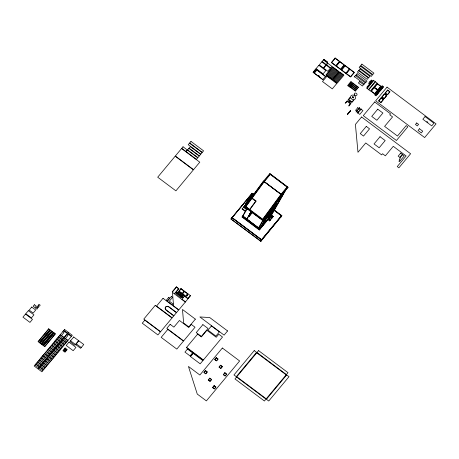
<?xml version="1.0" encoding="UTF-8"?>
<svg xmlns="http://www.w3.org/2000/svg" width="459" height="459" viewBox="0 0 459 459"><rect width="100%" height="100%" fill="white"/><g stroke="black" fill="none" stroke-linecap="round" stroke-linejoin="round"><path stroke-width="0.69" d="M281.746 194.805L263.564 181.087L244.544 206.957L262.795 220.59L281.769 194.736L288 187.249L269.794 173.605L263.541 181.156L281.746 194.805L288 187.249M262.433 219.597L281.069 194.209M273.971 209.757L281.866 215.678L260.815 241.388L230.94 218.989L251.985 193.279L253.678 194.547M245.158 211.324L242.094 209.029L242.249 208.753L245.829 211.433M245.806 204.398L243.517 207.233L246.804 209.757M244.63 205.982L248.302 199.522L249.323 200.29M245.1 205.242L248.382 199.47L249.403 200.233M245.416 204.863L248.698 199.091M251.469 194.197L251.985 193.279M245.175 205.609L249.174 198.517M248.663 199.682L249.644 197.949M251.543 194.559L252.06 193.646L253.196 194.496M248.812 199.688L249.794 197.955M249.283 199.12L250.597 196.808M249.759 198.546L251.073 196.24M248.474 200.824L248.864 200.141M250.562 197.399L251.549 195.666M251.039 196.831L252.02 195.098M251.515 196.257L252.496 194.524M251.503 196.458L253.052 193.818L254.074 194.587M268.802 218.616L259.335 229.982L242.065 217.032L247.263 207.881M247.223 208.392L246.443 209.769L247.286 208.753M247.309 208.478L242.295 217.205L243.201 216.126M269.794 173.605L287.925 187.387M246.81 219.218L251.28 211.438L246.81 219.218L259.886 229.018L271.441 215.053L273.231 216.591L271.361 215.191M252.651 212.207L249.185 216.367L248.956 216.195L251.526 211.995M249.271 215.81L251.957 212.408M249.185 216.367L251.762 212.167M250.855 213.911L251.165 213.36M251.79 212.259L251.48 212.81L250.413 212.012M265.836 218.49L266.065 218.668L265.118 219.804L263.718 218.754L264.109 218.742L258.876 227.951L258.486 227.968L263.873 218.564M270.351 210.09L259.106 229.804L271.441 215.053M259.335 229.982L270.426 210.457L270.196 210.279M269.295 213.372L271.011 210.348L277.029 203.125L275.543 206.326L269.525 213.55L269.295 213.372L275.314 206.148L277.029 203.125M269.525 213.55L271.246 210.526L277.265 203.297M274.763 204.335L280.776 197.112L281.872 195.19L281.637 195.012L280.547 196.94L274.528 204.163L274.763 204.335L275.618 202.235M269.221 216.373L270.236 214.582M270.391 214.307L271.407 212.523M268.521 218.197L272.812 210.635L273.048 210.807L268.75 218.369L267.517 217.446M268.119 219.89L268.515 219.872L268.119 219.89L268.905 218.599L270.305 219.649L269.525 220.94L270.07 219.471L272.29 216.809M270.661 215.925L285.67 189.51M268.354 220.062L268.825 219.322L269.76 220.022M285.481 189.934L270.821 215.736L272.68 216.797L271.12 215.937M286.41 188.878L271.057 215.908L269.703 217.532M270.064 220.395L268.274 218.857L270.064 220.395L273.312 216.453M272.68 216.797L271.9 218.088L272.135 217.17M260.815 241.388L261.601 240.011L231.72 217.618M280.696 217.067L281.476 215.69L274.121 210.182M244.544 206.957L263.564 181.087M264.005 181.506L245.393 206.825L262.668 219.775L270.426 210.457M245.628 207.003L264.241 181.678L270.414 174.265M249.639 209.43L255.657 201.237M249.868 209.602L256.168 201.036L252.198 198.064M262.668 219.775L281.281 194.455M38.281 341.76L48.889 329.023M39.216 342.46L49.824 329.723M40.031 343.074L50.639 330.331M40.966 343.774L51.574 331.031M41.666 344.296L52.274 331.559M42.601 344.996L53.21 332.259M43.651 345.782L54.26 333.045M44.58 346.482L55.195 333.745M61.483 335.523L64.013 332.482L62.849 331.61M65.448 338.501L67.984 335.46L66.819 334.582M64.673 350.039L64.38 349.666L63.583 350.533L64.048 350.883L64.679 350.119L64.214 349.769M65.235 350.458L65.689 350.642L64.983 351.583L64.512 351.233L65.149 350.469L65.614 350.819M326.429 75.213L333.079 67.226M327.129 75.741L333.779 67.754M335.994 66.05L339.798 61.483M327.829 76.263L334.479 68.276M328.529 76.791L335.179 68.804M329.229 77.313L335.879 69.326M329.929 77.841L336.579 69.854M330.629 78.363L337.279 70.376M331.329 78.891L337.979 70.904M332.029 79.413L338.679 71.426M333.802 80.589L340.452 72.602M334.502 81.111L341.152 73.124M335.202 81.639L341.852 73.652M335.902 82.161L342.552 74.174M336.602 82.689L343.252 74.702M345.96 73.52L349.764 68.953M230.94 218.989L231.841 217.91M231.95 217.79L252.221 193.457M251.985 193.784L232.03 217.738L261.446 239.787L281.396 215.828L274.046 210.32M253.052 193.818L248.221 199.659L249.243 200.428M248.457 199.837L253.207 194.134M270.185 174.093L263.948 181.575L281.224 194.524L287.454 187.037M242.094 209.029L245.926 204.427M242.065 217.032L242.966 215.948M182.085 294.058L184.461 291.207M250.689 213.762L251.876 212.333M248.956 216.195L252.416 212.035M185.585 296.68L187.96 293.829M187.92 298.43L190.296 295.579M347.503 114.325L350.515 110.717M281.046 194.277L287.225 186.865M276.479 201.203L281.637 195.012M276.714 201.381L281.872 195.19M267.717 213.211L281.832 196.263M267.827 213.125L281.751 196.4M262.938 220.211L251.125 211.628M264.883 219.631L276.519 205.615L275.452 204.812M272.812 210.635L264.895 220.142L265.13 220.314L273.048 210.807M258.486 227.968L259.117 227.205M271.722 212.557L274.413 209.327M259.651 228.84L271.212 214.961M269.14 218.771L271.355 216.109M269.29 220.762L269.525 220.94M270.305 219.649L268.744 218.788M281.866 215.678L260.586 241.21L281.631 215.501L281.086 217.05M190.531 356.597L193.228 353.361M374.142 87.353L377.877 90.153M325.46 76.492L316.819 70.02L314.289 73.061L322.924 79.533M315.339 69.527L316.498 70.393M314.863 70.095L316.021 70.967M314.386 70.663L315.551 71.535M313.91 71.237L315.075 72.109M313.434 71.805L314.599 72.677M270.259 174.454L287.064 187.054M275.377 204.949L276.444 205.752M252.972 193.956L253.993 194.719M252.811 194.146L253.833 194.914M251.922 198.437L255.892 201.409M249.231 201.002L248.164 200.204L247.923 200.531L248.99 201.329M248.084 200.342L249.151 201.14M248.003 200.394L249.071 201.277M268.377 215.931L269.376 216.682M267.178 216.877L268.676 218.008M267.597 217.308L268.595 218.059M264 218.461L265.118 219.304M263.919 218.599L265.118 219.804M244.94 205.437L245.961 206.2M244.785 205.712L245.806 206.475M245.904 206.63L262.709 219.224M255.967 214.961L258.21 216.642M243.677 206.957L246.741 209.252M249.306 213.51L250.373 214.313M243 216.057L259.886 229.018M242.926 216.195L259.731 228.789M242.455 217.015L259.26 229.615M176.566 312.527L169.021 306.87A2.576 2.169 29.6 0 0 165.573 307.002A2.576 2.169 29.6 0 0 166.233 310.215L173.777 315.872M176.44 312.677L168.895 307.025A2.341 1.968 29.6 0 0 165.762 307.146A2.341 1.968 29.6 0 0 166.359 310.066L173.904 315.717M186.583 347.383L203.389 359.982M76.332 343.877L81.232 347.549M70.56 340.785L75.465 344.462M59.366 335.793L63.101 338.593M63.331 338.765L67.066 341.565M57.622 337.881L61.357 340.681M61.592 340.859L65.327 343.659M55.883 339.976L59.618 342.775M59.848 342.948L63.583 345.747M65.253 348.616L65.706 348.806L65.327 348.524L64.53 349.391L65 349.741L65.631 348.983L65.167 348.633M66.561 349.597L66.262 349.224L66.635 349.506L65.93 350.441L65.465 350.091L66.096 349.333L66.566 349.683M54.139 342.064L57.874 344.864M58.109 345.042L61.845 347.842M52.395 344.158L56.13 346.958M56.365 347.13L60.1 349.93M50.656 346.247L54.391 349.047M54.627 349.224L58.362 352.024M48.912 348.341L52.647 351.141M52.883 351.313L56.618 354.113M47.174 350.429L50.909 353.229M51.138 353.407L54.873 356.207M45.43 352.523L49.165 355.323M49.4 355.495L53.135 358.295M43.691 354.612L47.426 357.412M47.656 357.59L51.391 360.39M41.947 356.706L45.682 359.506M45.917 359.678L49.652 362.478M40.208 358.795L43.938 361.594M44.173 361.772L47.908 364.572M38.464 360.889L42.199 363.689M42.435 363.861L46.17 366.661M36.72 362.977L40.455 365.777M40.69 365.955L44.425 368.755M34.982 365.071L38.717 367.871M38.946 368.043L42.681 370.843M254.056 213.527L255.17 214.364M259.61 217.704L260.718 218.541M232.111 217.6L231.17 219.167L260.741 241.021L261.521 239.65L232.111 217.6M247.085 203.125L246.89 203.762L247.085 203.125M265.675 218.679L260.442 227.893L260.832 227.876L266.065 218.668L265.675 218.679M350.395 97.423L348.886 99.689L350.171 100.653L349.936 100.94L350.406 100.831L351.692 101.789L353.9 100.051L351.841 102.523L350.67 101.646L350.435 101.932L348.106 99.723L350.165 97.251L350.395 97.423M350.183 103.596L348.679 105.863L348.909 106.04L350.969 103.568L349.804 102.69L350.039 102.409L349.454 101.967L349.138 102.351L349.224 101.795L347.233 100.768L345.174 103.241L347.383 101.496L350.183 103.596M25.486 314.099L22.95 317.146L29.955 322.396L32.486 319.349L25.486 314.099M28.332 310.68L25.802 313.721L31.401 317.921L33.937 314.88L28.332 310.68M31.734 307.054L29.198 310.095L33.168 313.067L35.704 310.026L31.734 307.054M34.419 304.742L33.151 306.262L35.016 307.662L36.284 306.142L34.419 304.742M175.183 156.203L157.701 177.203L175.906 190.846L193.388 169.853L175.183 156.203M181.575 148.532L175.344 156.014L193.549 169.664L199.78 162.182L181.575 148.532M183.026 146.788L181.73 148.343L185.935 151.493L187.232 149.938L183.026 146.788M189.51 143.145L188.219 144.7L200.824 154.149L202.121 152.595L189.51 143.145M190.967 141.401L189.67 142.956L202.276 152.399L203.572 150.845L190.967 141.401M187.461 150.11L186.17 151.665L196.463 159.382L197.76 157.827L187.461 150.11M188.919 148.366L187.622 149.921L197.915 157.638L199.212 156.083L188.919 148.366M190.37 146.622L189.074 148.177L199.367 155.894L200.663 154.339L190.37 146.622M48.654 328.845L38.045 341.582L39.445 342.632L50.054 329.895L48.654 328.845M50.404 330.159L39.795 342.896L41.195 343.946L51.81 331.209L50.404 330.159M52.039 331.381L41.43 344.124L42.83 345.174L53.439 332.431L52.039 331.381M54.024 332.873L43.416 345.61L44.816 346.66L55.424 333.923L54.024 332.873M35.773 364.119L34.19 366.024L37.925 368.824L39.508 366.919L35.773 364.119M37.512 362.031L35.928 363.93L39.663 366.73L41.247 364.83L37.512 362.031M39.256 359.936L37.672 361.841L41.408 364.641L42.991 362.736L39.256 359.936M41 357.848L39.417 359.747L43.146 362.547L44.73 360.648L41 357.848M42.739 355.754L41.155 357.659L44.89 360.458L46.474 358.554L42.739 355.754M44.483 353.665L42.899 355.564L46.634 358.364L48.218 356.465L44.483 353.665M46.221 351.571L44.638 353.476L48.373 356.27L49.956 354.371L46.221 351.571M47.965 349.483L46.382 351.382L50.117 354.182L51.701 352.282L47.965 349.483M49.704 347.388L48.12 349.293L51.856 352.087L53.439 350.188L49.704 347.388M51.448 345.3L49.865 347.199L53.6 349.999L55.183 348.1L51.448 345.3M53.187 343.206L51.603 345.111L55.338 347.905L56.922 346.006L53.187 343.206M54.931 341.117L53.347 343.016L57.082 345.816L58.666 343.917L54.931 341.117M56.675 339.023L55.091 340.922L58.827 343.722L60.41 341.823L56.675 339.023M58.413 336.935L56.83 338.834L60.565 341.634L62.149 339.735L58.413 336.935M60.158 334.841L58.574 336.74L62.309 339.54L63.893 337.64L60.158 334.841M63.64 330.658L60.313 334.651L64.048 337.451L67.375 333.458L63.64 330.658M64.587 329.516L63.801 330.469L67.53 333.268L68.322 332.316L64.587 329.516M39.738 367.097L38.154 368.996L41.889 371.796L43.473 369.897L39.738 367.097M41.482 365.003L39.899 366.907L43.634 369.707L45.217 367.802L41.482 365.003M43.226 362.914L41.643 364.813L45.378 367.613L46.961 365.714L43.226 362.914M44.965 360.82L43.381 362.725L47.116 365.519L48.7 363.62L44.965 360.82M46.709 358.731L45.125 360.631L48.861 363.43L50.444 361.531L46.709 358.731M48.447 356.637L46.864 358.542L50.599 361.336L52.183 359.437L48.447 356.637M50.192 354.549L48.608 356.448L52.343 359.248L53.927 357.349L50.192 354.549M51.93 352.455L50.347 354.354L54.082 357.154L55.665 355.255L51.93 352.455M53.674 350.366L52.091 352.265L55.826 355.065L57.409 353.166L53.674 350.366M55.419 348.272L53.835 350.171L57.57 352.971L59.154 351.072L55.419 348.272M57.157 346.184L55.573 348.083L59.309 350.883L60.892 348.978L57.157 346.184M58.901 344.089L57.318 345.988L61.053 348.788L62.636 346.889L58.901 344.089M60.64 342.001L59.056 343.9L62.791 346.7L64.375 344.795L60.64 342.001M62.384 339.907L60.8 341.806L64.535 344.606L66.119 342.707L62.384 339.907M64.122 337.813L62.539 339.717L66.274 342.517L67.857 340.612L64.122 337.813M67.611 333.63L64.283 337.623L68.018 340.423L71.346 336.43L67.611 333.63M68.557 332.494L67.766 333.441L71.501 336.24L72.293 335.294L68.557 332.494M68.965 342.139L66.194 345.461L73.193 350.71L75.965 347.383L68.965 342.139M73.727 336.986L69.929 341.548L74.828 345.22L78.627 340.658L73.727 336.986M65.132 347.991L62.912 350.653L65.017 352.225L67.232 349.563L65.132 347.991M78.862 340.83L75.695 344.634L80.6 348.312L83.767 344.508L78.862 340.83M315.775 68.999L313.004 72.327L322.803 79.677L325.574 76.349L315.775 68.999M318.862 65.293L316.09 68.62L323.09 73.87L325.861 70.543L318.862 65.293M323.807 59.354L327.542 62.154L323.807 59.354M321.811 61.867L319.275 64.908L323.36 67.972L325.896 64.931L321.811 61.867M323.394 59.968L322.126 61.489L326.211 64.553L327.479 63.026L323.394 59.968M326.246 65.195L323.71 68.236L327.795 71.294L330.331 68.253L326.246 65.195M327.829 63.29L326.561 64.811L330.646 67.875L331.914 66.354L327.829 63.29M318.609 75.609L319.464 76.401L318.609 75.609M335.127 57.989L331.329 62.55L340.664 69.55L344.462 64.983L335.127 57.989M335.202 58.35L331.719 62.533L335.919 65.683L339.402 61.5L335.202 58.35M332.614 66.876L325.965 74.863L332.5 79.763L339.149 71.776L332.614 66.876M326.928 76.205L322.493 81.53L332.299 88.88L336.734 83.555L326.928 76.205M339.872 61.85L336.39 66.033L340.589 69.183L344.072 65L339.872 61.85M345.093 65.459L341.295 70.02L350.63 77.02L354.434 72.453L345.093 65.459M339.809 72.12L333.159 80.107L337.245 83.165L343.894 75.184L339.809 72.12M345.168 65.821L341.685 70.003L345.885 73.153L349.374 68.97L345.168 65.821M349.838 69.32L346.356 73.503L350.556 76.653L354.038 72.47L349.838 69.32M155.194 305.401L143.793 319.091L160.604 331.691L172.005 318.001L155.194 305.401M144.803 320.158L142.273 323.199L157.913 334.921L160.443 331.88L144.803 320.158M163.014 298.293L156.519 306.09L172.159 317.812L178.654 310.014L163.014 298.293M176.354 286.829L172.234 291.769L172.469 291.947L176.428 287.191L178.528 288.768L174.569 293.519L174.804 293.697L178.918 288.751L176.354 286.829M360.321 66.033L359.19 67.393L371.222 76.412L372.358 75.052L360.321 66.033M361.904 64.128L360.774 65.488L372.806 74.513L373.942 73.147L361.904 64.128M168.74 297.334L166.204 300.375L167.139 301.075L169.675 298.034L168.74 297.334M358.559 70.64L357.429 72L367.252 79.367L368.388 78.007L358.559 70.64M360.086 68.942L358.955 70.302L368.784 77.669L369.914 76.309L360.086 68.942M171.333 296.497L167.374 301.253L172.274 304.925L173.066 303.973L169.331 301.173L172.498 297.375L171.333 296.497M355.432 75.488L354.164 77.009L354.715 76.808L364.05 83.802L363.97 84.358L365.238 82.838L355.432 75.488M357.148 73.75L355.88 75.27L356.431 75.064L365.766 82.063L365.685 82.62L366.948 81.1L357.148 73.75M348.117 85.047L347.641 85.615L349.506 87.015L349.982 86.447L348.117 85.047M349.064 83.905L348.593 84.479L350.458 85.873L350.934 85.305L349.064 83.905M350.016 82.763L349.54 83.337L351.41 84.737L351.881 84.163L350.016 82.763M350.969 81.622L350.492 82.195L352.357 83.595L352.833 83.022L350.969 81.622M176.818 291.964L176.026 292.911L176.956 293.611L177.748 292.664L176.818 291.964M180.961 288.579L178.585 291.436L188.156 298.608L190.531 295.757L180.961 288.579M177.157 293.605L176.52 294.368L180.955 297.69L181.592 296.927L177.157 293.605M177.708 292.94L177.231 293.508L181.666 296.835L182.143 296.262L177.708 292.94M178.419 292.085L177.788 292.842L182.223 296.17L182.854 295.407L178.419 292.085M181.035 288.946L179.136 291.23L182.166 293.502L184.07 291.224L181.035 288.946M350.217 86.619L349.901 87.003L355.501 91.203L355.817 90.819L350.217 86.619M351.169 85.483L350.848 85.862L356.454 90.062L356.769 89.677L351.169 85.483M352.116 84.341L351.801 84.72L357.4 88.92L357.722 88.541L352.116 84.341M353.069 83.199L352.753 83.578L358.353 87.778L358.668 87.399L353.069 83.199M178.482 293.829L181.053 295.757L178.482 293.829M179.951 292.073L181.116 292.945L179.951 292.073M184.535 291.574L182.636 293.852L185.671 296.13L187.57 293.846L184.535 291.574M359.535 81.627L358.404 82.987L362.415 85.994L363.551 84.634L359.535 81.627M183.451 294.695L184.616 295.567L183.451 294.695M182.418 296.164L181.626 297.111L182.562 297.811L183.353 296.858L182.418 296.164M184.495 296.175L181.959 299.216L185.465 301.838L187.995 298.798L184.495 296.175M352.478 96.746L352.902 97.371L352.506 97.847L353.137 97.549L353.723 97.985L353.292 97.36L353.688 96.883L353.063 97.182L352.478 96.746M187.461 294.999L186.784 296.038L187.461 294.999M185.327 302.045L178.838 309.842L173.605 305.923L172.441 292.389L185.327 302.045M369.839 81.811L368.577 83.337L369.277 83.859L370.539 82.339L369.839 81.811M371.268 80.101L370 81.622L370.7 82.15L371.968 80.629L371.268 80.101M369.506 84.037L366.976 87.078L367.441 87.428L369.977 84.387L369.506 84.037M372.203 80.801L369.667 83.842L370.132 84.192L372.668 81.151L372.203 80.801M366.77 88.008L368.479 89.597L375.129 81.61L373.265 80.21L373.574 80.75L367.24 88.358L366.77 88.008M170.146 324.329L166.818 328.323L183.629 340.917L195.029 327.227L191.294 324.433L188.758 327.474L179.423 320.474L173.881 327.129L170.146 324.329M167.828 329.384L161.178 337.371L176.818 349.092L183.468 341.112L167.828 329.384M350.395 110.625L347.388 114.239L347.624 114.411L350.63 110.803L350.395 110.625M375.462 81.822L368.795 89.832L370.465 91.083L377.132 83.079L375.462 81.822M377.309 83.549L370.975 91.152L374.71 93.952L381.039 86.349L377.309 83.549M374.217 87.715L371.365 91.14L374.63 93.59L377.482 90.165L374.217 87.715M377.384 83.917L374.533 87.336L377.797 89.786L380.649 86.361L377.384 83.917M357.785 107.67L355.57 110.332L356.505 111.032L358.72 108.37L357.785 107.67M357.291 110.544L356.023 112.065L356.89 111.48L357.825 112.18L357.423 113.115L358.691 111.594L357.291 110.544M359.667 107.693L358.399 109.213L359.799 110.263L361.067 108.743L360.2 109.328L359.265 108.628L359.667 107.693M361.061 109.202L357.894 113.006L359.764 114.406L362.931 110.602L361.061 109.202M375.818 93.458L374.687 94.818L374.923 94.996L376.73 94.141L375.818 93.458M377.086 91.938L375.955 93.297L376.191 93.475L377.998 92.62L377.086 91.938M378.354 90.417L377.218 91.777L377.459 91.955L379.266 91.1L378.354 90.417M379.622 88.897L378.486 90.257L378.727 90.434L380.534 89.58L379.622 88.897M380.884 87.376L379.754 88.736L379.995 88.914L381.802 88.059L380.884 87.376M382.152 85.856L381.022 87.216L381.257 87.394L383.064 86.539L382.152 85.856M377.206 94.497L376.07 95.856L375.158 95.174L377.206 94.497M378.474 92.976L377.338 94.336L376.426 93.653L378.474 92.976M379.736 91.456L378.606 92.816L377.694 92.133L379.736 91.456M381.004 89.935L379.874 91.295L378.956 90.612L381.004 89.935M382.272 88.415L381.136 89.775L380.224 89.092L382.272 88.415M383.54 86.894L382.404 88.254L381.492 87.566L383.54 86.894M361.583 116.999L355.404 124.418L357.98 152.285L365.737 142.967L381.613 154.867L382.559 153.725L385.359 155.825L393.277 146.318L406.117 155.945L397.253 166.588L398.882 167.816L410.604 153.748L361.583 116.999M374.676 101.961L363.276 115.651L396.427 140.494L407.827 126.804L406.192 125.582L397.483 136.036L384.596 126.38L392.554 116.902L389.76 114.807L390.552 113.855L374.676 101.961M387.029 87.13L375.628 100.819L424.65 137.562L436.05 123.873L387.029 87.13M195.356 319.137L188.867 326.934L183.64 323.016L182.475 309.481L195.356 319.137M381.136 97.847L378.606 100.888L380.936 102.638L383.472 99.597L381.136 97.847M384.384 93.946L381.848 96.987L384.183 98.737L386.719 95.696L384.384 93.946M387.631 90.05L385.095 93.091L387.43 94.841L389.961 91.8L387.631 90.05M381.177 98.025L378.801 100.877L380.901 102.455L383.276 99.603L381.177 98.025M384.418 94.129L382.043 96.981L384.149 98.559L386.524 95.707L384.418 94.129M387.666 90.234L385.29 93.085L387.39 94.657L389.766 91.806L387.666 90.234M377.763 109.179L371.744 116.408L376.879 120.258L382.898 113.029L377.763 109.179M366.276 126.386L360.258 133.615L363.528 136.065L369.541 128.836L366.276 126.386M202.884 324.628L196.234 332.609L201.369 336.458L208.019 328.478L202.884 324.628M197.628 334.123L186.388 347.618L203.194 360.217L222.512 337.021L218.777 334.221L216.246 337.267L206.906 330.268L201.363 336.923L197.628 334.123M187.473 349.052L184.937 352.093L190.072 355.943L192.608 352.902L187.473 349.052M211.45 325.947L207.967 330.136L215.902 336.08L219.385 331.897L211.45 325.947M192.935 353.149L190.244 356.379L200.187 363.832L202.878 360.596L192.935 353.149M380.046 136.713L374.033 143.937L379.168 147.787L385.181 140.563L380.046 136.713M227.578 330.939L224.095 335.122L199.877 316.962L209.7 317.536L227.578 330.939M222.357 348.02L199.872 375.02L188.437 366.448L197.272 394.074L206.378 400.896L239.632 360.969L222.357 348.02M205.483 370.562L203.899 372.461L205.77 373.861L207.353 371.962L205.483 370.562M216.252 357.63L214.669 359.535L216.533 360.935L218.117 359.03L216.252 357.63M205.5 370.769L204.117 372.427L205.752 373.655L207.135 371.991L205.5 370.769M216.269 357.836L214.881 359.5L216.516 360.728L217.905 359.064L216.269 357.836M416.709 122.966L415.447 124.487L417.311 125.886L418.579 124.366L416.709 122.966M425.068 116.569L422.854 119.231L431.724 125.881L433.939 123.219L425.068 116.569M209.792 378.136L208.208 380.035L210.079 381.435L211.662 379.53L209.792 378.136M220.561 365.203L218.977 367.108L220.842 368.502L222.426 366.603L220.561 365.203M209.809 378.336L208.426 380L210.061 381.228L211.444 379.564L209.809 378.336M220.578 365.41L219.19 367.074L220.825 368.302L222.213 366.638L220.578 365.41M419.48 128.744L418.051 130.459L421.322 132.909L422.745 131.194L419.48 128.744M400.701 153.117L398.165 156.158L399.8 157.385L402.331 154.339L400.701 153.117M426.99 121.778L427.828 122.587L426.99 121.778M402.606 154.7L399.755 158.12L400.219 158.47L399.273 159.612L399.852 160.048L398.905 161.189L399.491 161.625L404.236 155.922L402.606 154.7M214.112 385.692L212.528 387.597L214.399 388.997L215.977 387.092L214.112 385.692M224.881 372.765L223.298 374.664L225.162 376.064L226.746 374.165L224.881 372.765M214.129 385.899L212.746 387.562L214.376 388.79L215.764 387.126L214.129 385.899M224.899 372.972L223.51 374.636L225.145 375.858L226.534 374.194L224.899 372.972M254.234 350.607L233.964 374.946L236.299 376.696L256.57 352.357L254.234 350.607M236.569 377.051L234.985 378.95L264.401 401L265.985 399.095L236.569 377.051M256.759 352.81L236.81 376.764L266.22 398.814L286.175 374.854L256.759 352.81M258.583 350.624L257 352.523L286.41 374.573L287.994 372.668L258.583 350.624M286.68 374.928L266.415 399.267L268.75 401.011L289.015 376.678L286.68 374.928M350.923 98.255A2.634 2.215 29.6 0 0 355.318 98.783A2.634 2.215 29.6 0 0 353.057 95.059A2.634 2.215 29.6 0 0 350.923 98.255M354.423 94.818A1.463 1.234 29.6 0 0 356.867 95.111A1.463 1.234 29.6 0 0 355.61 93.045A1.463 1.234 29.6 0 0 354.423 94.818M38.487 305.545A0.878 0.74 29.6 0 0 39.95 305.717A0.878 0.74 29.6 0 0 39.199 304.478A0.878 0.74 29.6 0 0 38.487 305.545M35.951 308.586A0.878 0.74 29.6 0 0 37.42 308.758A0.878 0.74 29.6 0 0 36.663 307.519A0.878 0.74 29.6 0 0 35.951 308.586M37.219 307.065A0.878 0.74 29.6 0 0 38.682 307.237A0.878 0.74 29.6 0 0 37.931 305.998A0.878 0.74 29.6 0 0 37.219 307.065"/></g></svg>
